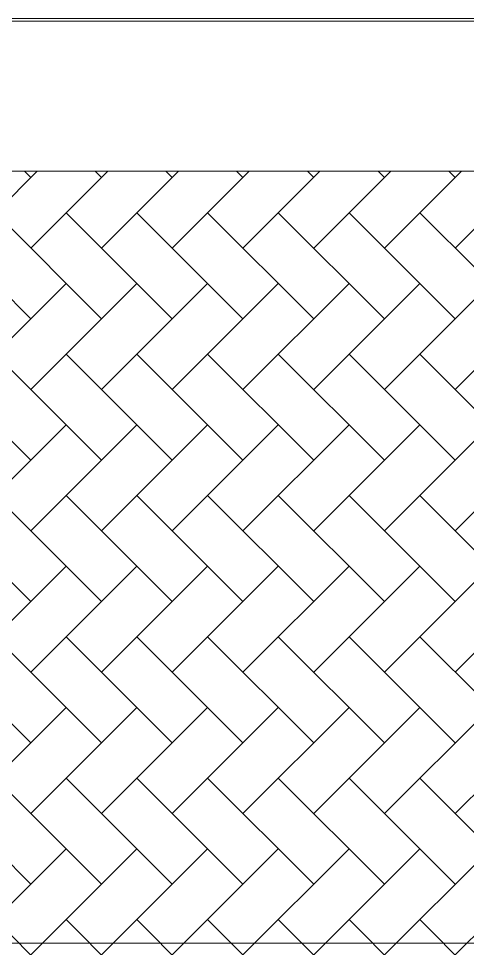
# Model space of a CAD drawing. Header units: millimetres. Extents: x -106145 to 154907, y -84585 to 152038.
# Drawn here: x 89 to 986, y -16125 to -14265 of the extents above; entities that cross this region are included whole.
import ezdxf

# ---------------------------------------------------------------- set-up
doc = ezdxf.new("R2010")
doc.units = ezdxf.units.MM
for name, color, linetype, lineweight in [('A-DETL-MBND', 7, 'Continuous', 5), ('A-FLOR', 7, 'Continuous', 5), ('A-FLOR-PATT', 7, 'Continuous', 5), ('A-WALL', 7, 'Continuous', 5)]:
    doc.layers.add(name, color=color, linetype=linetype, lineweight=lineweight)

# ---------------------------------------------------------------- blocks, each defined once
blk = doc.blocks.new('2022_11_09_AB BLOCKFACADE WITH CONTINOUS WINDOW_rvt-1-Site Plan -MAIN')
at = {"layer": 'A-DETL-MBND', "color": 254, "true_color": 0xd5d5d5}
blk.add_line((-461.2, -16115), (1388.7, -16115), dxfattribs=at)
at = {"layer": 'A-WALL', "color": 253, "lineweight": 18, "true_color": 0xaaaaaa}
for p, q in [((1083.7, -14265), (-6361.3, -14265)), ((-6361.3, -14270), (1083.7, -14270))]:
    blk.add_line(p, q, dxfattribs=at)

msp = doc.modelspace()

# ---------------------------------------------------------------- block references
at = {"lineweight": 5}
msp.add_blockref('2022_11_09_AB BLOCKFACADE WITH CONTINOUS WINDOW_rvt-1-Site Plan -MAIN', (0, 0), dxfattribs=at)

# ---------------------------------------------------------------- next in the draw order: hatches: boundary and pattern name
at = {"layer": 'A-FLOR-PATT'}
h = msp.add_hatch(dxfattribs=at)
h.set_pattern_fill('FP_77', color=256, style=0, pattern_type=2)
h.set_pattern_definition([(135, (112.91, -19391.04), (-141.4214, 1e-14), [300, -100]), (225, (42.195, -19320.33), (-141.4214, -1e-14), [300, -100])])
h.paths.add_polyline_path([(-505.68, -24984.06), (-471.23, -24963.08), (-285.77, -24838.25), (-107.57, -24703.25), (62.79, -24558.52), (224.81, -24404.48), (377.98, -24241.63), (531.64, -24057.42), (655.84, -23891.57), (779.67, -23705.43), (892.92, -23512.67), (995.21, -23313.88), (1086.24, -23109.7), (1165.72, -22900.73), (1233.4, -22687.66), (1289.07, -22471.14), (1337.98, -22213.46), (1363.73, -22030.45), (1382.48, -21807.66), (1388.75, -21584.18), (1388.75, -15469.95), (1008.75, -15469.95), (1008.75, -14570), (-396.4, -14570), (-500.97, -14575.48), (-604.38, -14591.86), (-705.52, -14618.97), (-803.27, -14656.51), (-896.55, -14704.06), (-5227.54, -17205.57), (-4227.54, -18937.62), (-2111.4, -17715.37), (-2011.37, -17664.96), (-1909.92, -17626.95), (-1803.11, -17599.89), (-1693.97, -17584.74), (-1583.83, -17581.69), (-1474.02, -17590.77), (-1345.45, -17618.27), (-1243.18, -17652.45), (-1159.8, -17689.01), (-1064.37, -17744.1), (-975.58, -17809.35), (-894.51, -17883.97), (-822.14, -17967.05), (-759.36, -18057.6), (-706.91, -18154.5), (-665.44, -18256.58), (-631.53, -18386.16), (-616.68, -18482.99), (-611.25, -18581.31), (-611.25, -21584.18), (-617.17, -21737.89), (-634.88, -21890.69), (-664.28, -22041.68), (-713.68, -22213.46), (-757.4, -22334.66), (-820.56, -22474.92), (-894.32, -22609.91), (-978.23, -22738.83), (-1071.8, -22860.93), (-1174.48, -22975.47), (-1285.66, -23081.77), (-1404.68, -23179.22), (-1506.18, -23251.15), (-508.37, -24979.4)], flags=0)

# ---------------------------------------------------------------- next in the draw order: linework, layer by layer
at = {"layer": 'A-FLOR', "color": 8, "true_color": 0x828282}
msp.add_line((-396.4, -14570), (1008.75, -14570), dxfattribs=at)

doc.saveas('drawing.dxf')
